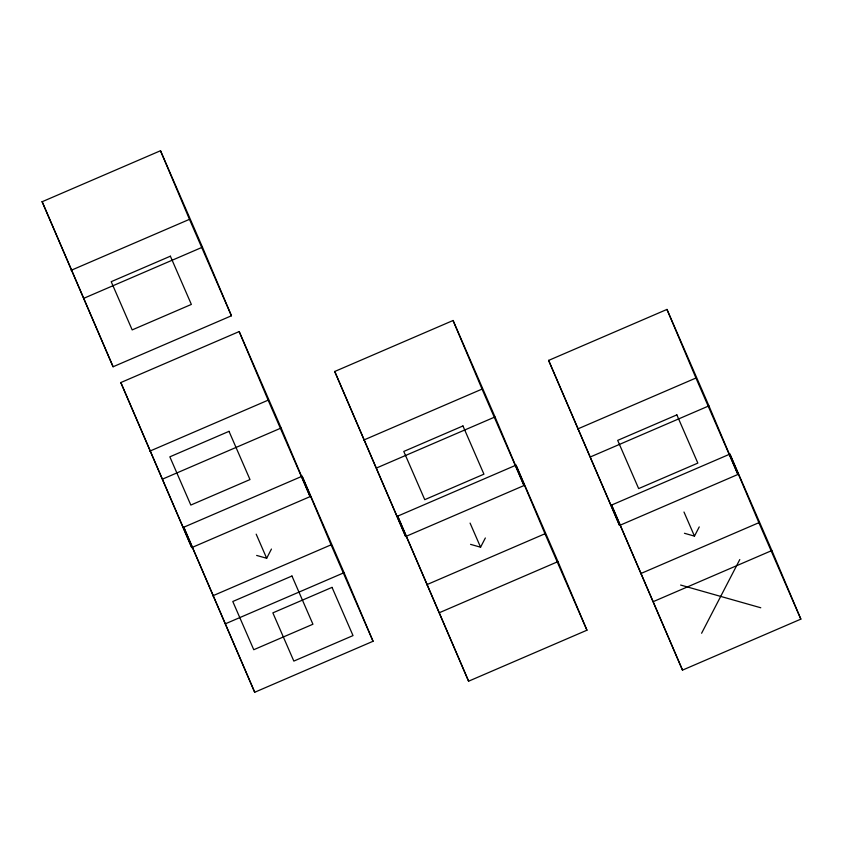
<?xml version="1.0" encoding="UTF-8"?>
<svg xmlns="http://www.w3.org/2000/svg" width="843" height="843" viewBox="0 0 843 843"><rect width="100%" height="100%" fill="white"/><g stroke="black" fill="none" stroke-linecap="round" stroke-linejoin="round"><path stroke-width="1.26" d="M256.651 555.432L266.673 558.266L271.446 549.056M470.552 544.357L480.573 547.202L485.347 537.982M684.453 533.282L694.474 536.127L699.247 526.907M701.597 633.262L739.796 559.541M42.15 201.73L160.497 150.739L202.457 247.178L231.435 315.777L113.088 366.768L42.15 201.73L113.088 366.768M71.128 270.318L189.475 219.338L160.497 150.739M84.11 298.169L202.457 247.178M120.823 382.553L239.18 331.562L281.14 428.012L310.108 496.611L191.761 547.602L120.823 382.553L191.761 547.602M149.801 451.153L268.148 400.162L239.18 331.562M334.724 371.489L453.07 320.498L495.031 416.937L524.009 485.536L405.662 536.527L334.724 371.489L405.662 536.527M162.783 479.003L281.14 428.012M363.702 440.078L482.048 389.097L453.07 320.498M548.624 360.414L666.971 309.423L708.931 405.862L737.91 474.461L619.563 525.452L548.624 360.414L619.563 525.452M183.763 527.223L302.121 476.232L344.07 572.682L373.049 641.27L254.702 692.261L183.763 527.223L254.702 692.261M376.684 467.928L495.031 416.937M577.603 429.013L695.949 378.022L666.971 309.423M212.742 595.822L331.088 544.831L302.121 476.232M397.664 516.148L516.011 465.157L557.971 561.607L586.949 630.206L468.603 681.197L397.664 516.148L468.603 681.197M590.585 456.853L708.931 405.862M225.724 623.662L344.07 572.682M426.642 584.747L544.989 533.756L516.011 465.157M611.565 505.073L729.912 454.092L771.872 550.532L800.85 619.131L682.503 670.122L611.565 505.073L682.503 670.122M439.624 612.598L557.971 561.607M640.543 573.672L758.89 522.692L729.912 454.092M653.525 601.523L771.872 550.532M680.617 585.042L760.776 607.771M695.949 378.022L737.91 474.461M758.89 522.692L800.85 619.131M683.979 512.017L694.474 536.127M482.048 389.097L524.009 485.536M544.989 533.756L586.949 630.206M470.078 523.092L480.573 547.202M189.475 219.338L231.435 315.777M268.148 400.162L310.108 496.611M331.088 544.831L373.049 641.27M256.188 534.156L266.673 558.266M170.381 256.188L111.202 281.688L132.182 329.908L191.361 304.418L170.381 256.188M229.011 431.342L169.843 456.832L190.824 505.062L249.992 479.562L229.011 431.342M462.955 425.947L403.776 451.448L424.756 499.667L483.935 474.177L462.955 425.947M291.952 576.011L232.784 601.502L253.764 649.721L312.932 624.231L291.952 576.011M676.855 414.882L617.677 440.373L638.657 488.592L697.835 463.102L676.855 414.882M332.037 587.371L272.858 612.861L293.838 661.091L353.017 635.59L332.037 587.371"/></g></svg>
